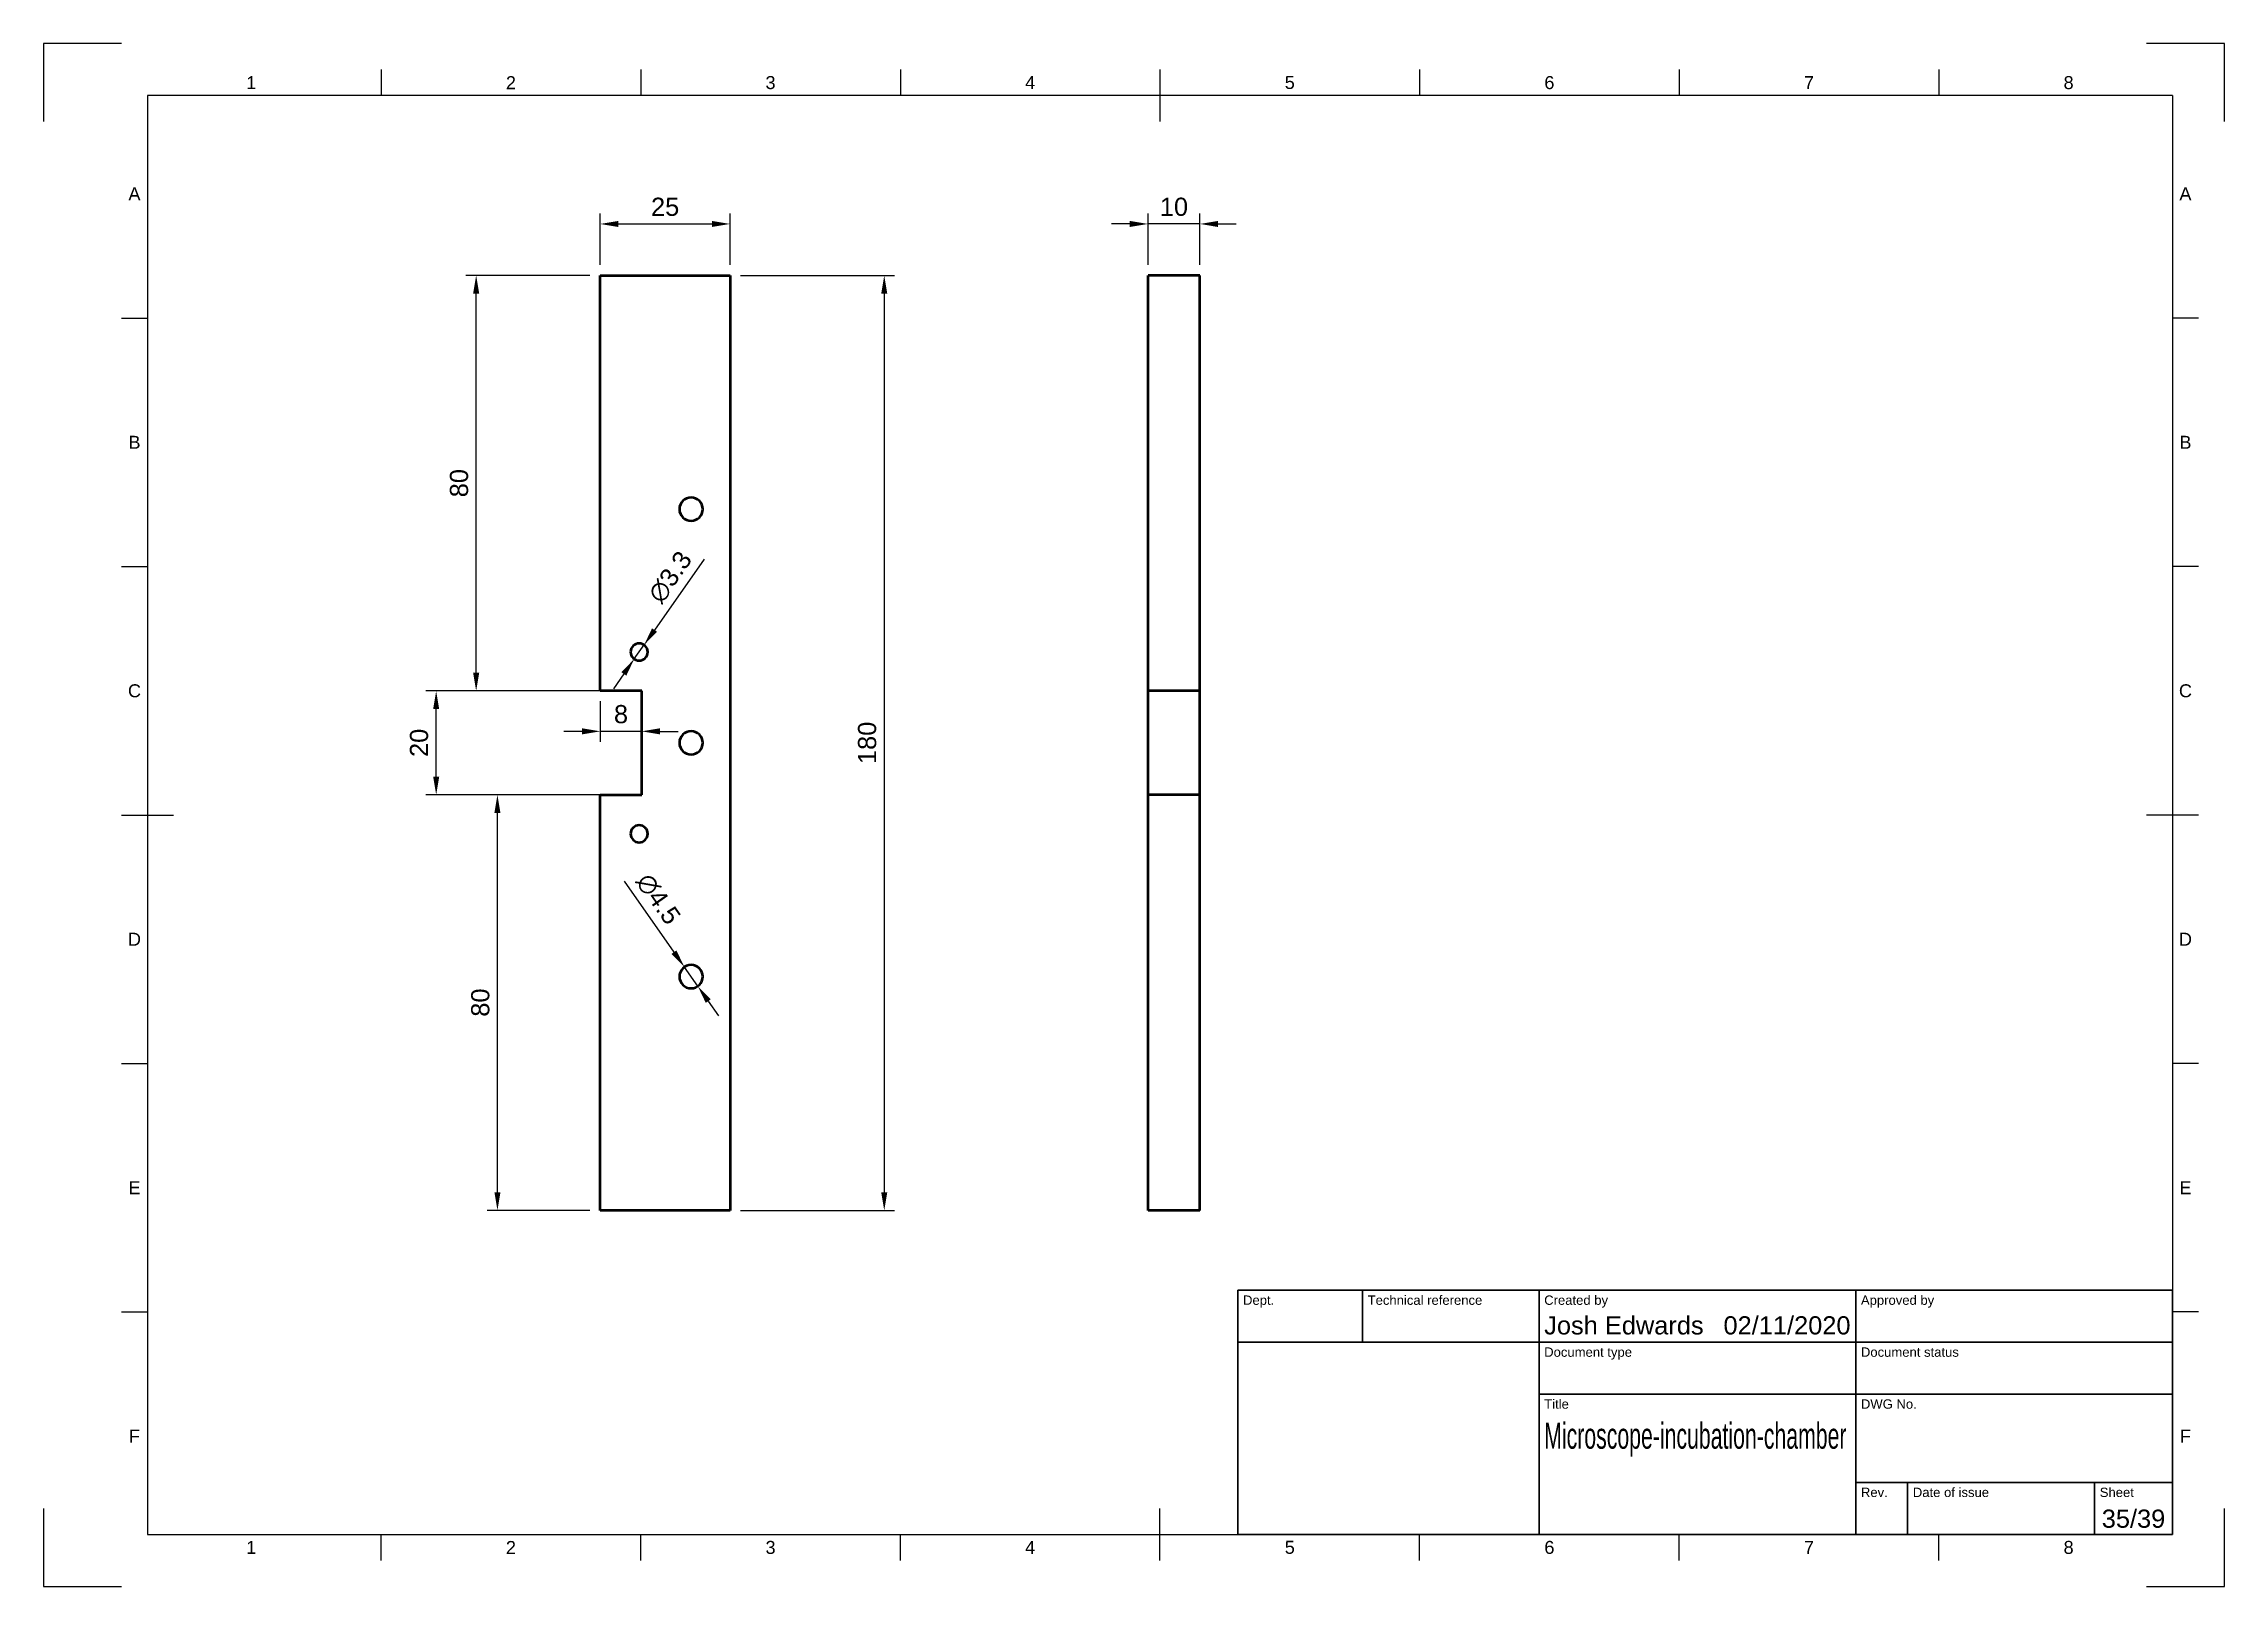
# Model space of a CAD drawing. Header units: millimetres. Extents: x 0 to 420, y 0 to 297.
import ezdxf
from ezdxf.enums import TextEntityAlignment as Align

# ---------------------------------------------------------------- set-up
doc = ezdxf.new("R2010")
doc.units = ezdxf.units.MM
doc.header["$LTSCALE"] = 0.75
for name, color, linetype, lineweight in [('Border', 7, 'Continuous', 25), ('Dimensions', 7, 'Continuous', 25), ('TitleBlock', 7, 'Continuous', 35), ('Visible', 7, 'Continuous', 50)]:
    doc.layers.add(name, color=color, linetype=linetype, lineweight=lineweight)
doc.styles.add('FusionTitle', font='')
doc.styles.get("Standard").update_dxf_attribs({"font": 'arial.ttf'})
doc.styles.get('FusionTitle').set_extended_font_data('Arial Unicode MS')
doc.dimstyles.new('ISO-25', dxfattribs={"dimtxt": 3.5, "dimasz": 3.5, "dimexe": 2, "dimexo": 2, "dimgap": 1.5, "dimtad": 1, "dimzin": 12, "dimdsep": 46, "dimtxsty": 'Standard', "dimcen": 0, "dimclrd": 256, "dimclre": 256, "dimclrt": 256, "dimazin": 3, "dimtp": 0.1, "dimtm": 0.1, "dimtfac": 0.714, "dimtmove": 0, "dimatfit": 3, "dimfxl": 1, "dimtzin": 12, "dimarcsym": 0})

# ---------------------------------------------------------------- blocks, each defined once
blk = doc.blocks.new('ISO_A3_SHEET')
at = {"layer": 'Border'}
for p, q in [((15, 297), (0, 297)), ((0, 297), (0, 282)), ((420, 297), (405, 297)), ((420, 282), (420, 297)), ((65, 292), (65, 287)), ((115, 292), (115, 287)), ((165, 292), (165, 287)), ((215, 292), (215, 282)), ((265, 292), (265, 287)), ((315, 292), (315, 287)), ((365, 292), (365, 287)), ((410, 287), (20, 287)), ((20, 287), (20, 10)), ((410, 287), (410, 10)), ((15, 244.16666), (20, 244.16666)), ((415, 244.16666), (410, 244.16666)), ((15, 196.33333), (20, 196.33333)), ((415, 196.33333), (410, 196.33333)), ((15, 148.5), (25, 148.5)), ((415, 148.5), (405, 148.5)), ((15, 100.66667), (20, 100.66667)), ((415, 100.66667), (410, 100.66667)), ((15, 52.83334), (20, 52.83334)), ((415, 52.83334), (410, 52.83334)), ((0, 15), (0, 0)), ((215, 5), (215, 15)), ((420, 0), (420, 15)), ((20, 10), (410, 10)), ((65, 5), (65, 10)), ((115, 5), (115, 10)), ((165, 5), (165, 10)), ((265, 5), (265, 10)), ((315, 5), (315, 10)), ((365, 5), (365, 10)), ((0, 0), (15, 0)), ((405, 0), (420, 0))]:
    blk.add_line(p, q, dxfattribs=at)
at = {"layer": 'Border', "style": 'FusionTitle'}
for s, p in [('1', (40, 289.5)), ('2', (90, 289.5)), ('3', (140, 289.5)), ('4', (190, 289.5)), ('5', (240, 289.5)), ('6', (290, 289.5)), ('7', (340, 289.5)), ('8', (390, 289.5)), ('A', (17.5, 268.08333)), ('A', (412.5, 268.08333)), ('B', (17.5, 220.25)), ('B', (412.5, 220.25)), ('C', (17.5, 172.41667)), ('C', (412.5, 172.41667)), ('D', (17.5, 124.58334)), ('D', (412.5, 124.58334)), ('E', (17.5, 76.75001)), ('E', (412.5, 76.75001)), ('F', (17.5, 28.91668)), ('F', (412.5, 28.91668)), ('1', (40, 7.5)), ('2', (90, 7.5)), ('3', (140, 7.5)), ('4', (190, 7.5)), ('5', (240, 7.5)), ('6', (290, 7.5)), ('7', (340, 7.5)), ('8', (390, 7.5))]:
    blk.add_text(s, height=2.5, dxfattribs=at).set_placement(p, align=Align.MIDDLE)
blk = doc.blocks.new('ISO_TITLEBLOCK')
at = {"layer": 'TitleBlock'}
for p, q in [((0, 47), (-180, 47)), ((-180, 47), (-180, 0)), ((-156, 37), (-156, 47)), ((-122, 0), (-122, 47)), ((-61, 0), (-61, 47)), ((0, 0), (0, 47)), ((-180, 37), (0, 37)), ((-122, 27), (0, 27)), ((-61, 10), (0, 10)), ((-51, 0), (-51, 10)), ((-15, 0), (-15, 10)), ((-180, 0), (0, 0))]:
    blk.add_line(p, q, dxfattribs=at)
at = {"layer": 'TitleBlock', "style": 'FusionTitle'}
for s, p in [('Dept.', (-179, 46)), ('Technical reference', (-155, 46)), ('Created by', (-121, 46)), ('Approved by', (-60, 46)), ('Document type', (-121, 36)), ('Document status', (-60, 36)), ('Title', (-121, 26)), ('DWG No.', (-60, 26)), ('Rev.', (-60, 9)), ('Date of issue', (-50, 9)), ('Sheet', (-14, 9))]:
    blk.add_text(s, height=1.8, dxfattribs=at).set_placement(p, align=Align.TOP_LEFT)
for tag, p, height in [('DEPT', (-179, 38.5), 3.5), ('TECHNICAL_REFERENCE', (-155, 38.5), 3.5), ('CREATED_BY', (-121, 38.5), 3.5), ('APPROVED_BY', (-60, 38.5), 3.5), ('DOCUMENT_TYPE', (-121, 28.5), 3.5), ('DOCUMENT_STATUS', (-60, 28.5), 3.5), ('TITLE_1', (-121, 16.5), 5), ('TITLE_2', (-121, 9), 5), ('TITLE_3', (-121, 1.5), 5), ('DATE_OF_ISSUE', (-50, 1.5), 3.5)]:
    blk.add_attdef(tag, p, '', height=height, dxfattribs=at)
for tag, p in [('CREATED_DATE', (-62, 38.5)), ('APPROVED_DATE', (-1, 38.5))]:
    blk.add_attdef(tag, text='', height=3.5, dxfattribs=at).set_placement(p, align=Align.RIGHT)
for tag, height, p in [('DRAWING_NUMBER', 5, (-30.5, 16.6)), ('REV', 3.5, (-56, 3.1)), ('SHEET', 3.5, (-7.5, 3.1))]:
    blk.add_attdef(tag, text='', height=height, dxfattribs=at).set_placement(p, align=Align.MIDDLE)
blk = doc.blocks.new('*D14')
at = {"layer": 'Defpoints', "color": 0, "transparency": 16777216}
for p in [(132.20149, 262.284434), (107.20149, 252.384939), (132.20149, 252.384939)]:
    blk.add_point(p, dxfattribs=at)
at = {"layer": 'Dimensions', "lineweight": -2, "transparency": 16777216}
for p, q in [((107.20149, 254.384939), (107.20149, 264.284434)), ((110.70149, 262.284434), (128.70149, 262.284434)), ((132.20149, 254.384939), (132.20149, 264.284434))]:
    blk.add_line(p, q, dxfattribs=at)
at = {"layer": 'Dimensions', "transparency": 16777216}
for points in [[(110.70149, 262.867767), (110.70149, 261.701101), (107.20149, 262.284434)], [(128.70149, 262.867767), (128.70149, 261.701101), (132.20149, 262.284434)]]:
    blk.add_solid(points, dxfattribs=at)
at = {"layer": 'Dimensions', "transparency": 16777216, "insert": (119.70149, 265.571439), "char_height": 3.5, "attachment_point": 5}
blk.add_mtext('25', dxfattribs=at)
blk = doc.blocks.new('*D15')
at = {"layer": 'Defpoints', "color": 0, "transparency": 16777216}
for p in [(212.696962, 262.284434), (212.696962, 252.384939), (222.696962, 252.384939)]:
    blk.add_point(p, dxfattribs=at)
at = {"layer": 'Dimensions', "lineweight": -2, "transparency": 16777216}
for p, q in [((209.196962, 262.284434), (205.696962, 262.284434)), ((212.696962, 254.384939), (212.696962, 264.284434)), ((222.696962, 262.284434), (212.696962, 262.284434)), ((222.696962, 254.384939), (222.696962, 264.284434)), ((226.196962, 262.284434), (229.696962, 262.284434))]:
    blk.add_line(p, q, dxfattribs=at)
at = {"layer": 'Dimensions', "transparency": 16777216}
for points in [[(209.196962, 262.867767), (209.196962, 261.701101), (212.696962, 262.284434)], [(226.196962, 262.867767), (226.196962, 261.701101), (222.696962, 262.284434)]]:
    blk.add_solid(points, dxfattribs=at)
at = {"layer": 'Dimensions', "transparency": 16777216, "insert": (217.696962, 265.571439), "char_height": 3.5, "attachment_point": 5}
blk.add_mtext('10', dxfattribs=at)
blk = doc.blocks.new('*D16')
at = {"layer": 'Defpoints', "color": 0, "transparency": 16777216}
for p in [(132.20149, 252.384939), (132.20149, 72.384939), (161.899975, 72.384939)]:
    blk.add_point(p, dxfattribs=at)
at = {"layer": 'Dimensions', "lineweight": -2, "transparency": 16777216}
for p, q in [((134.20149, 252.384939), (163.899975, 252.384939)), ((161.899975, 248.884939), (161.899975, 75.884939)), ((134.20149, 72.384939), (163.899975, 72.384939))]:
    blk.add_line(p, q, dxfattribs=at)
at = {"layer": 'Dimensions', "transparency": 16777216}
for points in [[(161.316641, 248.884939), (162.483308, 248.884939), (161.899975, 252.384939)], [(161.316641, 75.884939), (162.483308, 75.884939), (161.899975, 72.384939)]]:
    blk.add_solid(points, dxfattribs=at)
at = {"layer": 'Dimensions', "transparency": 16777216, "insert": (158.612969, 162.384939), "char_height": 3.5, "attachment_point": 5, "rotation": 90}
blk.add_mtext('180', dxfattribs=at)
blk = doc.blocks.new('*D17')
at = {"layer": 'Defpoints', "color": 0, "transparency": 16777216}
for p in [(83.306857, 252.384939), (107.20149, 252.384939), (107.20149, 172.384939)]:
    blk.add_point(p, dxfattribs=at)
at = {"layer": 'Dimensions', "lineweight": -2, "transparency": 16777216}
for p, q in [((105.20149, 252.384939), (81.306857, 252.384939)), ((83.306857, 175.884939), (83.306857, 248.884939)), ((105.20149, 172.384939), (81.306857, 172.384939))]:
    blk.add_line(p, q, dxfattribs=at)
at = {"layer": 'Dimensions', "transparency": 16777216}
for points in [[(82.723524, 248.884939), (83.890191, 248.884939), (83.306857, 252.384939)], [(82.723524, 175.884939), (83.890191, 175.884939), (83.306857, 172.384939)]]:
    blk.add_solid(points, dxfattribs=at)
at = {"layer": 'Dimensions', "transparency": 16777216, "insert": (80.019852, 212.384939), "char_height": 3.5, "attachment_point": 5, "rotation": 90}
blk.add_mtext('80', dxfattribs=at)
blk = doc.blocks.new('*D18')
at = {"layer": 'Defpoints', "color": 0, "transparency": 16777216}
for p in [(75.60351, 172.384939), (115.20149, 172.384939), (115.20149, 152.384939)]:
    blk.add_point(p, dxfattribs=at)
at = {"layer": 'Dimensions', "lineweight": -2, "transparency": 16777216}
for p, q in [((113.20149, 172.384939), (73.60351, 172.384939)), ((75.60351, 155.884939), (75.60351, 168.884939)), ((113.20149, 152.384939), (73.60351, 152.384939))]:
    blk.add_line(p, q, dxfattribs=at)
at = {"layer": 'Dimensions', "transparency": 16777216}
for points in [[(75.020177, 168.884939), (76.186843, 168.884939), (75.60351, 172.384939)], [(75.020177, 155.884939), (76.186843, 155.884939), (75.60351, 152.384939)]]:
    blk.add_solid(points, dxfattribs=at)
at = {"layer": 'Dimensions', "transparency": 16777216, "insert": (72.316505, 162.384939), "char_height": 3.5, "attachment_point": 5, "rotation": 90}
blk.add_mtext('20', dxfattribs=at)
blk = doc.blocks.new('*D19')
at = {"layer": 'Defpoints', "color": 0, "transparency": 16777216}
for p in [(107.20149, 172.384939), (115.20149, 172.384939), (107.20149, 164.606736)]:
    blk.add_point(p, dxfattribs=at)
at = {"layer": 'Dimensions', "lineweight": -2, "transparency": 16777216}
for p, q in [((107.20149, 170.384939), (107.20149, 162.606736)), ((115.20149, 170.384939), (115.20149, 162.606736)), ((103.70149, 164.606736), (100.20149, 164.606736)), ((115.20149, 164.606736), (107.20149, 164.606736)), ((118.70149, 164.606736), (122.20149, 164.606736))]:
    blk.add_line(p, q, dxfattribs=at)
at = {"layer": 'Dimensions', "transparency": 16777216}
for points in [[(103.70149, 165.190069), (103.70149, 164.023403), (107.20149, 164.606736)], [(118.70149, 165.190069), (118.70149, 164.023403), (115.20149, 164.606736)]]:
    blk.add_solid(points, dxfattribs=at)
at = {"layer": 'Dimensions', "transparency": 16777216, "insert": (111.20149, 167.893741), "char_height": 3.5, "attachment_point": 5}
blk.add_mtext('8', dxfattribs=at)
blk = doc.blocks.new('*D20')
at = {"layer": 'Defpoints', "color": 0, "transparency": 16777216}
for p in [(115.648674, 181.235991), (113.754306, 178.533887)]:
    blk.add_point(p, dxfattribs=at)
at = {"layer": 'Dimensions', "lineweight": -2, "transparency": 16777216}
for p, q in [((127.233068, 197.759838), (117.657852, 184.10186)), ((113.754306, 178.533887), (115.648674, 181.235991)), ((111.745128, 175.668018), (109.73595, 172.802149))]:
    blk.add_line(p, q, dxfattribs=at)
at = {"layer": 'Dimensions', "transparency": 16777216}
for points in [[(117.180207, 184.436723), (118.135497, 183.766997), (115.648674, 181.235991)], [(111.267483, 176.002881), (112.222772, 175.333155), (113.754306, 178.533887)]]:
    blk.add_solid(points, dxfattribs=at)
at = {"layer": 'Dimensions', "transparency": 16777216, "insert": (120.678434, 194.306883), "char_height": 3.5, "attachment_point": 5, "rotation": 54.96681472}
blk.add_mtext('∅3.3', dxfattribs=at)
blk = doc.blocks.new('*D21')
at = {"layer": 'Defpoints', "color": 0, "transparency": 16777216}
for p in [(123.410915, 119.228011), (125.992065, 115.541866)]:
    blk.add_point(p, dxfattribs=at)
at = {"layer": 'Dimensions', "lineweight": -2, "transparency": 16777216}
for p, q in [((111.820781, 135.779903), (121.403354, 122.095013)), ((125.992065, 115.541866), (123.410915, 119.228011)), ((127.999626, 112.674865), (130.007187, 109.807863))]:
    blk.add_line(p, q, dxfattribs=at)
at = {"layer": 'Dimensions', "transparency": 16777216}
for points in [[(121.881187, 122.429607), (120.92552, 121.76042), (123.410915, 119.228011)], [(128.477459, 113.009458), (127.521792, 112.340271), (125.992065, 115.541866)]]:
    blk.add_solid(points, dxfattribs=at)
at = {"layer": 'Dimensions', "transparency": 16777216, "insert": (118.380998, 132.312495), "char_height": 3.5, "attachment_point": 5, "rotation": 305.00088689}
blk.add_mtext('∅4.5', dxfattribs=at)
blk = doc.blocks.new('*D22')
at = {"layer": 'Defpoints', "color": 0, "transparency": 16777216}
for p in [(87.4025, 152.384939), (107.20149, 152.384939), (107.20149, 72.384939)]:
    blk.add_point(p, dxfattribs=at)
at = {"layer": 'Dimensions', "lineweight": -2, "transparency": 16777216}
for p, q in [((105.20149, 152.384939), (85.4025, 152.384939)), ((87.4025, 75.884939), (87.4025, 148.884939)), ((105.20149, 72.384939), (85.4025, 72.384939))]:
    blk.add_line(p, q, dxfattribs=at)
at = {"layer": 'Dimensions', "transparency": 16777216}
for points in [[(86.819167, 148.884939), (87.985833, 148.884939), (87.4025, 152.384939)], [(86.819167, 75.884939), (87.985833, 75.884939), (87.4025, 72.384939)]]:
    blk.add_solid(points, dxfattribs=at)
at = {"layer": 'Dimensions', "transparency": 16777216, "insert": (84.115494, 112.384939), "char_height": 3.5, "attachment_point": 5, "rotation": 90}
blk.add_mtext('80', dxfattribs=at)

msp = doc.modelspace()

# ---------------------------------------------------------------- linework, layer by layer
at = {"layer": 'Visible', "extrusion": (0, 1, 0)}
for p, q in [((107.20149, 172.384939, 5), (107.20149, 252.384939, 5)), ((107.20149, 252.384939, 5), (132.20149, 252.384939, 5)), ((132.20149, 252.384939, 5), (132.20149, 72.384939, 5)), ((222.696962, 252.384939, 12.5), (212.696962, 252.384939, 12.5)), ((212.696962, 172.384939, 12.5), (212.696962, 252.384939, 12.5)), ((222.696962, 172.384939, 12.5), (222.696962, 252.384939, 12.5)), ((115.20149, 172.384939, 5), (107.20149, 172.384939, 5)), ((115.20149, 152.384939, 5), (115.20149, 172.384939, 5)), ((222.696962, 172.384939, 12.5), (212.696962, 172.384939, 12.5)), ((212.696962, 152.384939, 4.5), (212.696962, 172.384939, 4.5)), ((222.696962, 152.384939, 4.5), (222.696962, 172.384939, 4.5)), ((107.20149, 152.384939, 5), (115.20149, 152.384939, 5)), ((107.20149, 72.384939, 5), (107.20149, 152.384939, 5)), ((222.696962, 152.384939, 12.5), (212.696962, 152.384939, 12.5)), ((212.696962, 72.384939, 12.5), (212.696962, 152.384939, 12.5)), ((222.696962, 72.384939, 12.5), (222.696962, 152.384939, 12.5)), ((132.20149, 72.384939, 5), (107.20149, 72.384939, 5)), ((222.696962, 72.384939, 12.5), (212.696962, 72.384939, 12.5))]:
    msp.add_line(p, q, dxfattribs=at)
at = {"layer": 'Visible', "extrusion": (1e-16, 0, -1)}
for centre, radius in [((-124.70149, 207.384939, -5), 2.25), ((-114.70149, 179.884939, -5), 1.65), ((-124.70149, 162.384939, -5), 2.25), ((-114.70149, 144.884939, -5), 1.65), ((-124.70149, 117.384939, -5), 2.25)]:
    msp.add_circle(centre, radius, dxfattribs=at)

# ---------------------------------------------------------------- block references
at = {"layer": 'Border'}
msp.add_blockref('ISO_A3_SHEET', (0, 0), dxfattribs=at)
at = {"layer": 'TitleBlock'}
ref = msp.add_blockref('ISO_TITLEBLOCK', (410, 10), dxfattribs=at)
ref.add_attrib('CREATED_DATE', '02/11/2020', dxfattribs={"height": 3.5, "style": 'FusionTitle'}).set_placement((348, 48.5), align=Align.RIGHT)
ref.add_attrib('SHEET', '35/39', dxfattribs={"height": 3.5, "style": 'FusionTitle'}).set_placement((402.5, 13.1), align=Align.MIDDLE)
ref.add_attrib('TITLE_1', 'Microscope-incubation-chamber', (289, 26.5), dxfattribs={"height": 5, "style": 'FusionTitle', "width": 0.585891})
ref.add_attrib('CREATED_BY', 'Josh Edwards', (289, 48.5), dxfattribs={"height": 3.5, "style": 'FusionTitle'})

# ---------------------------------------------------------------- dimensions: what is measured, and where the dimension line sits
at = {"layer": 'Dimensions'}
for p1, p2, distance, picture, middle in [((107.20149, 252.384939), (132.20149, 252.384939), 9.899495, '*D14', (119.70149, 265.571439)), ((222.696962, 252.384939), (212.696962, 252.384939), -9.899495, '*D15', (217.696962, 265.571439)), ((107.20149, 172.384939), (107.20149, 252.384939), 23.894633, '*D17', (80.019852, 212.384939)), ((132.20149, 252.384939), (132.20149, 72.384939), 29.698485, '*D16', (158.612969, 162.384939)), ((115.20149, 152.384939), (115.20149, 172.384939), 39.59798, '*D18', (72.316505, 162.384939)), ((115.20149, 172.384939), (107.20149, 172.384939), 7.778203, '*D19', (111.20149, 167.893741)), ((107.20149, 72.384939), (107.20149, 152.384939), 19.79899, '*D22', (84.115494, 112.384939))]:
    dim = msp.add_aligned_dim(p1=p1, p2=p2, distance=distance, dimstyle='ISO-25', override={"dimlfac": 1, "dimclrd": 256, "dimclre": 256}, dxfattribs=at)
    dim.commit()
    dim.dimension.update_dxf_attribs({"geometry": picture, "text_midpoint": middle})
for p1, p2, picture, middle in [((113.754306, 178.533887), (115.648674, 181.235991), '*D20', (123.450049, 192.363784)), ((125.992065, 115.541866), (123.410915, 119.228011), '*D21', (115.608287, 130.370959))]:
    dim = msp.add_diameter_dim_2p(p1=p1, p2=p2, dimstyle='ISO-25', override={"dimlfac": 1, "dimclrd": 256, "dimclre": 256}, dxfattribs=at)
    dim.commit()
    dim.dimension.update_dxf_attribs({"geometry": picture, "text_midpoint": middle, "dimtype": 163})

doc.saveas('drawing.dxf')
